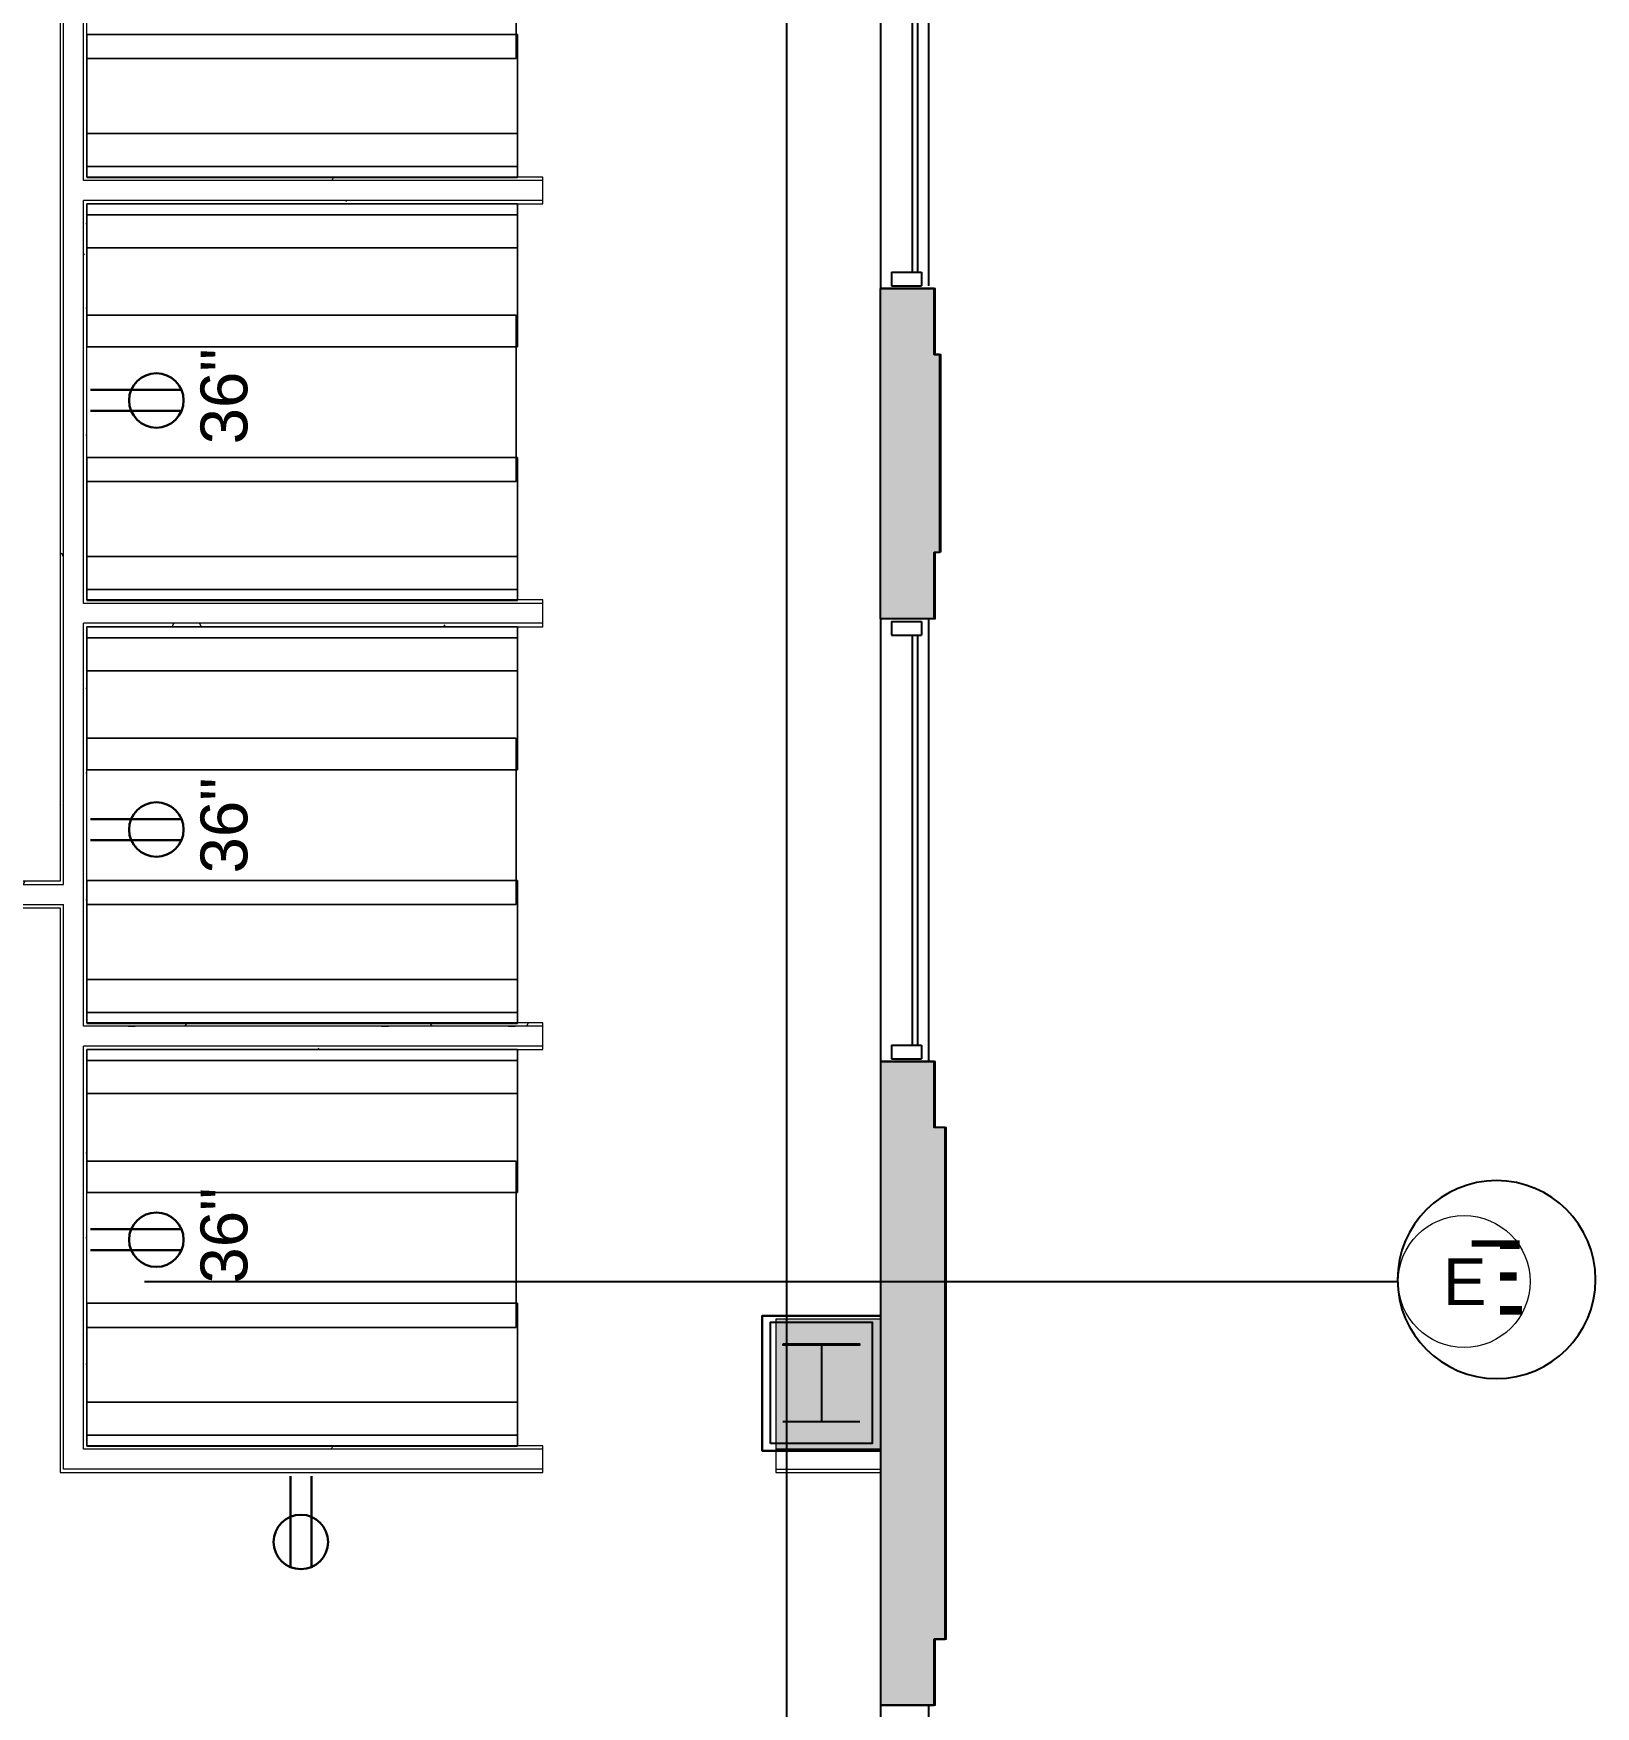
# Model space of a CAD drawing. Header units: inches. Extents: x 25273 to 28081, y 11840 to 13753.
# Drawn here: x 27738.3 to 28022.3, y 12294.9 to 12599 of the extents above; entities that cross this region are included whole.
import ezdxf
from ezdxf.xclip import XClip

# ---------------------------------------------------------------- set-up
doc = ezdxf.new("R2010")
doc.units = ezdxf.units.IN
doc.header["$MEASUREMENT"] = 0
doc.header["$XCLIPFRAME"] = 2
for name, pattern in [('L1$0$Plaza America BA02$0$CENTER2', [1.125, 0.75, -0.125, 0.125, -0.125]), ('L1$0$Plaza America BA02$0$DASHDOT', [1, 0.5, -0.25, 0, -0.25]), ('L1$0$SAG 02ATL Ste230PHII$0$CENTER2', [1.125, 0.75, -0.125, 0.125, -0.125]), ('X1$0$Grid Line 1_2_', [0.875, 0.5, -0.125, 0.125, -0.125])]:
    doc.linetypes.add(name, pattern=pattern)
for name, color, linetype in [('L1$0$A-Cols-Extr', 3, 'Continuous'), ('L1$0$A-Glaz', 92, 'Continuous'), ('L1$0$A-Wall-Extr', 7, 'Continuous'), ('L1$0$Plaza America BA02$0$14', 5, 'L1$0$Plaza America BA02$0$DASHDOT'), ('L1$0$Plaza America BA02$0$A-Column grid', 252, 'L1$0$Plaza America BA02$0$CENTER2'), ('L1$0$SAG 02ATL Ste230PHII$0$A-Column grid', 252, 'L1$0$SAG 02ATL Ste230PHII$0$CENTER2')]:
    doc.layers.add(name, color=color, linetype=linetype)
for name, color, linetype, lineweight in [('X1$0$A-ANNO-NOTE', 131, 'Continuous', 30), ('X1$0$A-WALL', 113, 'Continuous', 13), ('X1$0$A-WALL-PATT', 111, 'Continuous', 13), ('X1$0$I-FURN', 30, 'Continuous', 9), ('X1$0$I-WALL', 2, 'Continuous', 13), ('X1$0$Plaza America_Tower 1_2nd Floor -REVIT_dwg', 8, 'Continuous', 9), ('X1$0$S-COLS', 52, 'Continuous', 13), ('X1$0$S-GRID', 1, 'Continuous', 9), ('X1$0$S-GRID-IDEN', 1, 'Continuous', 9)]:
    doc.layers.add(name, color=color, linetype=linetype, lineweight=lineweight)
doc.styles.add('L1$0$Plaza America BA02$0$MONOTXT', font='MONOTXT', dxfattribs={"height": 0.2})
doc.styles.add('X1$0$Swis721 Lt BT', font='swissl.ttf', dxfattribs={"height": 8.514638})
pattern_1 = [(0, (0, 0), (30.72, 7.68), [1.267, -21.773, 1.267, -21.773, -122.88]), (0, (0, 0), (30.72, 7.68), [-46.08, 1.267, -44.813, 1.267, -21.773, -53.76]), (0, (0, 0), (30.72, 7.68), [-115.2, 1.267, -14.093, 1.267, -37.133]), (120, (11.52, 3.84), (-22.0110751, 22.7643004), [1.267, -21.773, 1.267, -21.773, -122.88]), (120, (11.52, 3.84), (-22.0110751, 22.7643004), [-46.08, 1.267, -44.813, 1.267, -21.773, -53.76]), (120, (11.52, 3.84), (-22.0110751, 22.7643004), [-115.2, 1.267, -14.093, 1.267, -37.133]), (240, (15.36, 19.2), (-8.7089249, -30.4443004), [1.267, -21.773, 1.267, -21.773, -122.88]), (240, (15.36, 19.2), (-8.7089249, -30.4443004), [-46.08, 1.267, -44.813, 1.267, -21.773, -53.76]), (240, (15.36, 19.2), (-8.7089249, -30.4443004), [-115.2, 1.267, -14.093, 1.267, -37.133])]

# ---------------------------------------------------------------- blocks, each defined once
blk = doc.blocks.new('L1')
at = {"layer": 'L1$0$A-Cols-Extr'}
for points in [[(27870.82, 12341.42), (27870.82, 12365.92), (27892.31, 12365.92), (27892.31, 12341.42)], [(27872.32, 12342.76), (27872.32, 12364.76), (27890.82, 12364.76), (27890.82, 12342.76)], [(27874.57, 12360.76), (27874.57, 12360.67), (27888.56, 12360.67), (27888.56, 12360.76)]]:
    blk.add_lwpolyline(points, close=True, dxfattribs=at)
for points in [[(27881.57, 12360.67), (27881.57, 12346.67)], [(27874.57, 12346.76), (27888.57, 12346.76)]]:
    blk.add_lwpolyline(points, dxfattribs=at)
at = {"layer": 'L1$0$A-Glaz'}
for p, q in [((27892.3, 12633.17), (27892.3, 12552.67)), ((27901.05, 12633.17), (27901.05, 12553.17)), ((27898.05, 12630.17), (27898.05, 12555.67)), ((27899.05, 12630.17), (27899.05, 12555.67)), ((27894.3, 12555.67), (27899.8, 12555.67)), ((27894.3, 12555.67), (27894.3, 12553.17)), ((27899.8, 12555.67), (27899.8, 12553.17)), ((27902.05, 12552.67), (27892.3, 12552.67)), ((27894.3, 12553.17), (27899.8, 12553.17)), ((27902.05, 12492.67), (27892.3, 12492.67)), ((27892.3, 12492.67), (27892.3, 12412.17)), ((27894.3, 12492.17), (27899.8, 12492.17)), ((27894.3, 12492.17), (27894.3, 12489.67)), ((27899.8, 12492.17), (27899.8, 12489.67)), ((27901.05, 12492.67), (27901.05, 12412.17)), ((27894.3, 12489.67), (27899.8, 12489.67)), ((27898.05, 12489.67), (27898.05, 12415.17)), ((27899.05, 12489.67), (27899.05, 12415.17)), ((27894.3, 12415.17), (27894.3, 12412.67)), ((27894.3, 12415.17), (27899.8, 12415.17)), ((27899.8, 12415.17), (27899.8, 12412.67)), ((27892.31, 12412.17), (27902.05, 12412.17)), ((27894.3, 12412.67), (27899.8, 12412.67)), ((27892.31, 12295.17), (27892.24, 12150.42)), ((27902.05, 12295.17), (27892.31, 12295.17)), ((27901.05, 12295.17), (27901.06, 12150.42))]:
    blk.add_line(p, q, dxfattribs=at)
at = {"layer": 'L1$0$A-Wall-Extr'}
for p, q in [((27892.3, 12492.67), (27892.3, 12552.67)), ((27902.05, 12540.67), (27902.05, 12552.67)), ((27903.05, 12540.67), (27902.05, 12540.67)), ((27903.05, 12540.67), (27903.05, 12504.67)), ((27903.05, 12504.67), (27902.05, 12504.67)), ((27902.05, 12492.67), (27902.05, 12504.67)), ((27892.31, 12412.17), (27892.31, 12295.17)), ((27902.05, 12412.17), (27902.05, 12400.17)), ((27902.05, 12400.17), (27902.05, 12400.17)), ((27904.05, 12400.17), (27902.05, 12400.17)), ((27904.05, 12400.17), (27904.05, 12307.17)), ((27904.05, 12307.17), (27902.05, 12307.17)), ((27902.05, 12295.17), (27902.05, 12307.17))]:
    blk.add_line(p, q, dxfattribs=at)
at = {"layer": 'L1$0$A-Wall-Extr', "linetype": 'Continuous', "flags": 128}
for points in [[(27902.05, 12552.67), (27902.05, 12540.67), (27903.05, 12540.67), (27903.05, 12504.67), (27902.05, 12504.67), (27902.05, 12492.67), (27892.31, 12492.67), (27892.3, 12552.67)], [(27902.05, 12412.17), (27892.3, 12412.17), (27892.31, 12365.92), (27870.82, 12365.92), (27870.82, 12341.42), (27892.31, 12341.42), (27892.31, 12295.17), (27902.05, 12295.17), (27902.05, 12307.17), (27904.05, 12307.17), (27904.05, 12400.17), (27902.05, 12400.17)]]:
    blk.add_lwpolyline(points, close=True, dxfattribs=at)
at = {"layer": 'L1$0$Plaza America BA02$0$14', "linetype": 'Continuous'}
blk.add_ellipse((28004.3, 12372.53), major_axis=(18, 0), ratio=0.99964, start_param=0, end_param=6.283175, dxfattribs=at)
at = {"layer": 'L1$0$Plaza America BA02$0$A-Column grid'}
for p, q in [((27875.23, 13666.96), (27875.23, 12053.77)), ((27758.54, 12372.17), (27986.4, 12372.17))]:
    blk.add_line(p, q, dxfattribs=at)
at = {"layer": 'L1$0$SAG 02ATL Ste230PHII$0$A-Column grid', "linetype": 'Continuous'}
for p, q in [((27875.23, 13666.96), (27875.23, 12053.77)), ((27758.54, 12372.17), (27986.4, 12372.17))]:
    blk.add_line(p, q, dxfattribs=at)
at = {"layer": 'L1$0$Plaza America BA02$0$14', "linetype": 'Continuous', "style": 'L1$0$Plaza America BA02$0$MONOTXT', "width": 1.000361}
blk.add_text('E', height=13.49, dxfattribs=at).set_placement((27998.25, 12366.15))
blk = doc.blocks.new('X1$0$30 x 60 table18 - 30 x 60 table-4827604-FIRST FLOOR POWER _ SIGNAL')
at = {"layer": 'X1$0$I-FURN'}
for p, q in [((3043.33, 795.88), (2965.31, 795.88)), ((2965.31, 795.88), (2965.31, 765.65)), ((2965.31, 765.65), (2965.31, 795.88)), ((2965.31, 795.88), (3043.33, 795.88)), ((3043.33, 795.88), (3043.33, 765.65)), ((2965.31, 765.65), (3043.33, 765.65)), ((3043.33, 765.65), (2965.31, 765.65))]:
    blk.add_line(p, q, dxfattribs=at)
blk = doc.blocks.new('X1$0$Booth Seat1 - Booth Seat-4827746-FIRST FLOOR POWER _ SIGNAL')
at = {"layer": 'X1$0$I-FURN'}
for p, q in [((2161.07, -1176.61), (2083.06, -1176.61)), ((2083.06, -1176.61), (2083.06, -1180.98)), ((2083.06, -1180.98), (2083.06, -1176.61)), ((2083.06, -1176.61), (2161.07, -1176.61)), ((2161.35, -1176.61), (2161.07, -1176.61)), ((2161.07, -1176.61), (2161.35, -1176.61)), ((2161.35, -1194.61), (2161.35, -1176.61)), ((2161.35, -1176.61), (2161.35, -1194.61)), ((2083.06, -1180.98), (2083.06, -1194.61)), ((2083.06, -1194.61), (2083.06, -1180.98)), ((2161.35, -1194.61), (2083.06, -1194.61)), ((2083.06, -1194.61), (2083.06, -1200.61)), ((2083.06, -1200.61), (2083.06, -1194.61)), ((2083.06, -1194.61), (2161.35, -1194.61)), ((2083.06, -1194.61), (2083.06, -1200.61)), ((2083.06, -1200.61), (2083.06, -1194.61)), ((2161.35, -1200.61), (2161.35, -1194.61)), ((2161.35, -1194.61), (2161.35, -1200.61)), ((2161.35, -1200.61), (2161.35, -1194.61)), ((2161.35, -1194.61), (2161.35, -1200.61)), ((2161.35, -1200.61), (2083.06, -1200.61)), ((2083.06, -1200.61), (2083.06, -1202.61)), ((2083.06, -1200.61), (2161.35, -1200.61)), ((2083.06, -1200.61), (2161.35, -1200.61)), ((2161.35, -1200.61), (2083.06, -1200.61)), ((2083.06, -1200.61), (2161.35, -1200.61)), ((2161.35, -1200.61), (2083.06, -1200.61)), ((2161.35, -1202.61), (2161.35, -1200.61)), ((2161.35, -1200.61), (2161.35, -1202.5)), ((2083.06, -1202.61), (2161.35, -1202.61))]:
    blk.add_line(p, q, dxfattribs=at)
blk = doc.blocks.new('X1$0$Booth Seat2 - Booth Seat-5035959-FIRST FLOOR POWER _ SIGNAL')
at = {"layer": 'X1$0$I-FURN'}
for p, q in [((2161.35, 25959.16), (2083.06, 25959.16)), ((2083.06, 25959.16), (2083.06, 25957.16)), ((2083.06, 25959.16), (2161.35, 25959.16)), ((2161.35, 25957.16), (2161.35, 25959.16)), ((2161.35, 25959.16), (2161.35, 25957.16)), ((2083.06, 25957.16), (2161.35, 25957.16)), ((2161.35, 25957.16), (2083.06, 25957.16)), ((2161.35, 25957.16), (2083.06, 25957.16)), ((2083.06, 25957.16), (2083.06, 25951.16)), ((2083.06, 25951.16), (2083.06, 25957.16)), ((2083.06, 25957.16), (2161.35, 25957.16)), ((2161.35, 25957.16), (2083.06, 25957.16)), ((2083.06, 25957.16), (2083.06, 25951.16)), ((2083.06, 25951.16), (2083.06, 25957.16)), ((2083.06, 25957.16), (2161.35, 25957.16)), ((2161.35, 25951.16), (2161.35, 25957.16)), ((2161.35, 25957.16), (2161.35, 25951.16)), ((2161.35, 25951.16), (2161.35, 25957.16)), ((2161.35, 25957.16), (2161.35, 25951.16)), ((2083.06, 25951.16), (2161.35, 25951.16)), ((2161.35, 25951.16), (2083.06, 25951.16)), ((2083.06, 25951.16), (2083.06, 25938.91)), ((2083.06, 25938.91), (2083.06, 25951.16)), ((2161.35, 25933.16), (2161.35, 25951.16)), ((2161.35, 25951.16), (2161.35, 25933.16)), ((2083.06, 25938.91), (2083.06, 25933.16)), ((2083.06, 25933.16), (2083.06, 25938.91)), ((2083.06, 25933.16), (2161.07, 25933.16)), ((2161.07, 25933.16), (2083.06, 25933.16)), ((2161.07, 25933.16), (2161.35, 25933.16)), ((2161.35, 25933.16), (2161.07, 25933.16))]:
    blk.add_line(p, q, dxfattribs=at)
blk = doc.blocks.new('X1$0$30 x 60 table19 - 30 x 60 table-5036085-FIRST FLOOR POWER _ SIGNAL')
at = {"layer": 'X1$0$I-FURN'}
for p, q in [((3043.33, 795.88), (2965.31, 795.88)), ((2965.31, 795.88), (2965.31, 765.65)), ((2965.31, 765.65), (2965.31, 795.88)), ((2965.31, 795.88), (3043.33, 795.88)), ((3043.33, 795.88), (3043.33, 765.65)), ((2965.31, 765.65), (3043.33, 765.65)), ((3043.33, 765.65), (2965.31, 765.65))]:
    blk.add_line(p, q, dxfattribs=at)
blk = doc.blocks.new('X1$0$Booth Seat3 - Booth Seat-5036111-FIRST FLOOR POWER _ SIGNAL')
at = {"layer": 'X1$0$I-FURN'}
for p, q in [((2161.07, -1099.73), (2083.06, -1099.73)), ((2083.06, -1099.73), (2083.06, -1104.1)), ((2083.06, -1104.1), (2083.06, -1099.73)), ((2083.06, -1099.73), (2161.07, -1099.73)), ((2161.35, -1099.73), (2161.07, -1099.73)), ((2161.07, -1099.73), (2161.35, -1099.73)), ((2161.35, -1117.73), (2161.35, -1099.73)), ((2161.35, -1099.73), (2161.35, -1117.73)), ((2083.06, -1104.1), (2083.06, -1117.73)), ((2083.06, -1117.73), (2083.06, -1104.1)), ((2161.35, -1117.73), (2083.06, -1117.73)), ((2083.06, -1117.73), (2083.06, -1123.73)), ((2083.06, -1123.73), (2083.06, -1117.73)), ((2083.06, -1117.73), (2161.35, -1117.73)), ((2083.06, -1117.73), (2083.06, -1123.73)), ((2083.06, -1123.73), (2083.06, -1117.73)), ((2161.35, -1123.73), (2161.35, -1117.73)), ((2161.35, -1117.73), (2161.35, -1123.73)), ((2161.35, -1123.73), (2161.35, -1117.73)), ((2161.35, -1117.73), (2161.35, -1123.73)), ((2161.35, -1123.73), (2083.06, -1123.73)), ((2083.06, -1123.73), (2083.06, -1125.73)), ((2083.06, -1123.73), (2161.35, -1123.73)), ((2083.06, -1123.73), (2161.35, -1123.73)), ((2161.35, -1123.73), (2083.06, -1123.73)), ((2083.06, -1123.73), (2161.35, -1123.73)), ((2161.35, -1123.73), (2083.06, -1123.73)), ((2161.35, -1125.73), (2161.35, -1123.73)), ((2161.35, -1123.73), (2161.35, -1125.63)), ((2083.06, -1125.73), (2161.35, -1125.73))]:
    blk.add_line(p, q, dxfattribs=at)
blk = doc.blocks.new('X1$0$Booth Seat4 - Booth Seat-5036138-FIRST FLOOR POWER _ SIGNAL')
at = {"layer": 'X1$0$I-FURN'}
for p, q in [((2161.35, 26036.04), (2083.06, 26036.04)), ((2083.06, 26036.04), (2083.06, 26034.04)), ((2083.06, 26036.04), (2161.35, 26036.04)), ((2083.06, 26034.04), (2161.35, 26034.04)), ((2161.35, 26034.04), (2083.06, 26034.04)), ((2161.35, 26034.04), (2083.06, 26034.04)), ((2083.06, 26034.04), (2083.06, 26028.04)), ((2083.06, 26028.04), (2083.06, 26034.04)), ((2083.06, 26034.04), (2161.35, 26034.04)), ((2161.35, 26034.04), (2083.06, 26034.04)), ((2083.06, 26034.04), (2083.06, 26028.04)), ((2083.06, 26028.04), (2083.06, 26034.04)), ((2083.06, 26034.04), (2161.35, 26034.04)), ((2161.35, 26034.04), (2161.35, 26036.04)), ((2161.35, 26036.04), (2161.35, 26034.04)), ((2161.35, 26028.04), (2161.35, 26034.04)), ((2161.35, 26034.04), (2161.35, 26028.04)), ((2161.35, 26028.04), (2161.35, 26034.04)), ((2161.35, 26034.04), (2161.35, 26028.04)), ((2083.06, 26028.04), (2161.35, 26028.04)), ((2161.35, 26028.04), (2083.06, 26028.04)), ((2083.06, 26028.04), (2083.06, 26015.79)), ((2083.06, 26015.79), (2083.06, 26028.04)), ((2161.35, 26010.04), (2161.35, 26028.04)), ((2161.35, 26028.04), (2161.35, 26010.04)), ((2083.06, 26015.79), (2083.06, 26010.04)), ((2083.06, 26010.04), (2083.06, 26015.79)), ((2083.06, 26010.04), (2161.07, 26010.04)), ((2161.07, 26010.04), (2083.06, 26010.04)), ((2161.07, 26010.04), (2161.35, 26010.04)), ((2161.35, 26010.04), (2161.07, 26010.04))]:
    blk.add_line(p, q, dxfattribs=at)
blk = doc.blocks.new('X1$0$30 x 60 table20 - 30 x 60 table-5036176-FIRST FLOOR POWER _ SIGNAL')
at = {"layer": 'X1$0$I-FURN'}
for p, q in [((3043.33, 795.88), (2965.31, 795.88)), ((2965.31, 795.88), (2965.31, 765.65)), ((2965.31, 765.65), (2965.31, 795.88)), ((2965.31, 795.88), (3043.33, 795.88)), ((3043.33, 795.88), (3043.33, 765.65)), ((2965.31, 765.65), (3043.33, 765.65)), ((3043.33, 765.65), (2965.31, 765.65))]:
    blk.add_line(p, q, dxfattribs=at)
blk = doc.blocks.new('X1$0$Booth Seat5 - Booth Seat-5036202-FIRST FLOOR POWER _ SIGNAL')
at = {"layer": 'X1$0$I-FURN'}
for p, q in [((2161.07, -1022.86), (2083.06, -1022.86)), ((2083.06, -1022.86), (2083.06, -1027.23)), ((2083.06, -1027.23), (2083.06, -1022.86)), ((2083.06, -1022.86), (2161.07, -1022.86)), ((2161.35, -1022.86), (2161.07, -1022.86)), ((2161.07, -1022.86), (2161.35, -1022.86)), ((2161.35, -1040.86), (2161.35, -1022.86)), ((2161.35, -1022.86), (2161.35, -1040.86)), ((2083.06, -1027.23), (2083.06, -1040.86)), ((2083.06, -1040.86), (2083.06, -1027.23)), ((2161.35, -1040.86), (2083.06, -1040.86)), ((2083.06, -1040.86), (2083.06, -1046.86)), ((2083.06, -1046.86), (2083.06, -1040.86)), ((2083.06, -1040.86), (2161.35, -1040.86)), ((2083.06, -1040.86), (2083.06, -1046.86)), ((2083.06, -1046.86), (2083.06, -1040.86)), ((2161.35, -1046.86), (2161.35, -1040.86)), ((2161.35, -1040.86), (2161.35, -1046.86)), ((2161.35, -1046.86), (2161.35, -1040.86)), ((2161.35, -1040.86), (2161.35, -1046.86)), ((2161.35, -1046.86), (2083.06, -1046.86)), ((2083.06, -1046.86), (2083.06, -1048.86)), ((2083.06, -1046.86), (2161.35, -1046.86)), ((2083.06, -1046.86), (2161.35, -1046.86)), ((2161.35, -1046.86), (2083.06, -1046.86)), ((2083.06, -1046.86), (2161.35, -1046.86)), ((2161.35, -1046.86), (2083.06, -1046.86)), ((2083.06, -1048.86), (2161.35, -1048.86)), ((2161.35, -1048.86), (2161.35, -1046.86)), ((2161.35, -1046.86), (2161.35, -1048.75))]:
    blk.add_line(p, q, dxfattribs=at)
blk = doc.blocks.new('X1$0$Booth Seat6 - Booth Seat-5036229-FIRST FLOOR POWER _ SIGNAL')
at = {"layer": 'X1$0$I-FURN'}
for p, q in [((2161.35, 26112.91), (2083.06, 26112.91)), ((2083.06, 26112.91), (2083.06, 26110.91)), ((2083.06, 26112.91), (2161.35, 26112.91)), ((2161.35, 26110.91), (2161.35, 26112.91)), ((2161.35, 26112.91), (2161.35, 26110.91)), ((2083.06, 26110.91), (2161.35, 26110.91)), ((2161.35, 26110.91), (2083.06, 26110.91)), ((2161.35, 26110.91), (2083.06, 26110.91)), ((2083.06, 26110.91), (2083.06, 26104.91)), ((2083.06, 26104.91), (2083.06, 26110.91)), ((2083.06, 26110.91), (2161.35, 26110.91)), ((2161.35, 26110.91), (2083.06, 26110.91)), ((2083.06, 26110.91), (2083.06, 26104.91)), ((2083.06, 26104.91), (2083.06, 26110.91)), ((2083.06, 26110.91), (2161.35, 26110.91)), ((2161.35, 26104.91), (2161.35, 26110.91)), ((2161.35, 26110.91), (2161.35, 26104.91)), ((2161.35, 26104.91), (2161.35, 26110.91)), ((2161.35, 26110.91), (2161.35, 26104.91)), ((2083.06, 26104.91), (2161.35, 26104.91)), ((2161.35, 26104.91), (2083.06, 26104.91)), ((2083.06, 26104.91), (2083.06, 26092.66)), ((2083.06, 26092.66), (2083.06, 26104.91)), ((2161.35, 26086.91), (2161.35, 26104.91)), ((2161.35, 26104.91), (2161.35, 26086.91)), ((2083.06, 26092.66), (2083.06, 26086.91)), ((2083.06, 26086.91), (2083.06, 26092.66)), ((2083.06, 26086.91), (2161.07, 26086.91)), ((2161.07, 26086.91), (2083.06, 26086.91)), ((2161.07, 26086.91), (2161.35, 26086.91)), ((2161.35, 26086.91), (2161.07, 26086.91))]:
    blk.add_line(p, q, dxfattribs=at)
blk = doc.blocks.new('X1$0$30 x 60 table21 - 30 x 60 table-5036344-FIRST FLOOR POWER _ SIGNAL')
at = {"layer": 'X1$0$I-FURN'}
for p, q in [((3043.33, 795.88), (2965.31, 795.88)), ((2965.31, 795.88), (2965.31, 765.65)), ((2965.31, 765.65), (2965.31, 795.88)), ((2965.31, 795.88), (3043.33, 795.88)), ((3043.33, 795.88), (3043.33, 765.65)), ((2965.31, 765.65), (3043.33, 765.65)), ((3043.33, 765.65), (2965.31, 765.65))]:
    blk.add_line(p, q, dxfattribs=at)
blk = doc.blocks.new('X1$0$Booth Seat7 - Booth Seat-5036370-FIRST FLOOR POWER _ SIGNAL')
at = {"layer": 'X1$0$I-FURN'}
for p, q in [((2161.07, -945.98), (2083.06, -945.98)), ((2083.06, -945.98), (2083.06, -950.35)), ((2083.06, -950.35), (2083.06, -945.98)), ((2083.06, -945.98), (2161.07, -945.98)), ((2161.35, -945.98), (2161.07, -945.98)), ((2161.07, -945.98), (2161.35, -945.98)), ((2161.35, -963.98), (2161.35, -945.98)), ((2161.35, -945.98), (2161.35, -963.98)), ((2083.06, -950.35), (2083.06, -963.98)), ((2083.06, -963.98), (2083.06, -950.35)), ((2161.35, -963.98), (2083.06, -963.98)), ((2083.06, -963.98), (2083.06, -969.98)), ((2083.06, -969.98), (2083.06, -963.98)), ((2083.06, -963.98), (2161.35, -963.98)), ((2083.06, -963.98), (2083.06, -969.98)), ((2083.06, -969.98), (2083.06, -963.98)), ((2161.35, -969.98), (2161.35, -963.98)), ((2161.35, -963.98), (2161.35, -969.98)), ((2161.35, -969.98), (2161.35, -963.98)), ((2161.35, -963.98), (2161.35, -969.98)), ((2161.35, -969.98), (2083.06, -969.98)), ((2083.06, -969.98), (2083.06, -971.98)), ((2083.06, -969.98), (2161.35, -969.98)), ((2083.06, -969.98), (2161.35, -969.98)), ((2161.35, -969.98), (2083.06, -969.98)), ((2083.06, -969.98), (2161.35, -969.98)), ((2161.35, -969.98), (2083.06, -969.98)), ((2161.35, -971.98), (2161.35, -969.98)), ((2161.35, -969.98), (2161.35, -971.88)), ((2083.06, -971.98), (2161.35, -971.98))]:
    blk.add_line(p, q, dxfattribs=at)
blk = doc.blocks.new('X1$0$Grid - Grid Head - Circle-50561-FIRST FLOOR POWER _ SIGNAL')
at = {"layer": 'X1$0$S-GRID-IDEN'}
blk.add_circle((0, 0), 0.125, dxfattribs=at)
blk = doc.blocks.new('X1')
at = {"layer": 'X1$0$A-WALL-PATT', "lineweight": 9}
h = blk.add_hatch(dxfattribs=at)
h.set_pattern_fill('FP1_1', color=256, style=0, pattern_type=2)
h.set_pattern_definition(pattern_1)
h.paths.add_polyline_path([(27743.19, 12337.45), (27743.82, 12337.45), (27743.82, 12440.7), (27743.19, 12440.7), (27743.19, 12338.08)], flags=0)
h.paths.add_polyline_path([(27743.22, 12444.33), (27743.82, 12444.33), (27743.82, 12644.95), (27743.19, 12644.95), (27743.19, 12444.33)], flags=0)
h = blk.add_hatch(dxfattribs=at)
h.set_pattern_fill('FP1_1', color=256, style=0, pattern_type=2)
h.set_pattern_definition(pattern_1)
h.paths.add_polyline_path([(27748.07, 12341.7), (27748.04, 12414.95), (27747.44, 12414.95), (27747.44, 12341.7)], flags=0)
h.paths.add_polyline_path([(27747.44, 12418.58), (27748.07, 12418.58), (27748.07, 12491.83), (27747.44, 12491.83), (27747.44, 12418.61)], flags=0)
h.paths.add_polyline_path([(27747.72, 12495.45), (27748.07, 12495.45), (27748.07, 12568.7), (27747.44, 12568.7), (27747.44, 12495.45)], flags=0)
h.paths.add_polyline_path([(27747.44, 12572.33), (27748.07, 12572.33), (27748.07, 12644.95), (27747.44, 12644.95), (27747.44, 12572.36)], flags=0)
h = blk.add_hatch(dxfattribs=at)
h.set_pattern_fill('FP1_1', color=256, style=0, pattern_type=2)
h.set_pattern_definition(pattern_1)
h.paths.add_polyline_path([(27748.07, 12572.33), (27830.91, 12572.33), (27830.91, 12572.95), (27826.36, 12572.95), (27826.36, 12572.85), (27748.07, 12572.85)], flags=0)
h = blk.add_hatch(dxfattribs=at)
h.set_pattern_fill('FP1_1', color=256, style=0, pattern_type=2)
h.set_pattern_definition(pattern_1)
h.paths.add_polyline_path([(27826.36, 12568.08), (27830.91, 12568.08), (27830.91, 12568.7), (27748.07, 12568.7), (27748.07, 12568.08), (27826.09, 12568.08)], flags=0)
for points in [[(27892.32, 12540.67), (27902.32, 12540.67), (27902.32, 12552.67), (27892.32, 12552.67), (27892.32, 12547.83)], [(27892.32, 12504.83), (27903.32, 12504.83), (27903.32, 12540.67), (27892.32, 12540.67), (27892.32, 12517.6)], [(27892.32, 12492.67), (27902.32, 12492.67), (27902.32, 12504.83), (27892.32, 12504.83), (27892.32, 12495.45)], [(27902.31, 12400.17), (27902.31, 12412.17), (27892.31, 12412.17), (27892.31, 12400.17)], [(27902.31, 12307.17), (27904.31, 12307.17), (27904.31, 12400.17), (27892.31, 12400.17), (27892.31, 12307.17)], [(27902.31, 12295.17), (27902.31, 12307.17), (27892.31, 12307.17), (27892.31, 12295.17)]]:
    blk.add_hatch(color=7, dxfattribs=at).paths.add_polyline_path(points, flags=0)
h = blk.add_hatch(dxfattribs=at)
h.set_pattern_fill('FP1_1', color=256, style=0, pattern_type=2)
h.set_pattern_definition(pattern_1)
h.paths.add_polyline_path([(27748.07, 12495.45), (27830.91, 12495.45), (27830.91, 12496.08), (27826.36, 12496.08), (27826.36, 12495.98), (27748.07, 12495.98)], flags=0)
h = blk.add_hatch(dxfattribs=at)
h.set_pattern_fill('FP1_1', color=256, style=0, pattern_type=2)
h.set_pattern_definition(pattern_1)
h.paths.add_polyline_path([(27817.47, 12491.2), (27830.91, 12491.2), (27830.91, 12491.83), (27748.07, 12491.83), (27748.07, 12491.2)], flags=0)
h = blk.add_hatch(dxfattribs=at)
h.set_pattern_fill('FP1_1', color=256, style=0, pattern_type=2)
h.set_pattern_definition(pattern_1)
h.paths.add_polyline_path([(27650.35, 12444.33), (27654.91, 12444.33), (27654.91, 12444.95), (27650.35, 12444.95)], flags=0)
h.paths.add_polyline_path([(27743.19, 12444.33), (27743.19, 12444.95), (27694.91, 12444.95), (27694.91, 12444.33), (27729.72, 12444.33)], flags=0)
h.paths.add_polyline_path([(27613.35, 12444.33), (27646.72, 12444.33), (27646.72, 12444.95), (27613.35, 12444.95)], flags=0)
h = blk.add_hatch(dxfattribs=at)
h.set_pattern_fill('FP1_1', color=256, style=0, pattern_type=2)
h.set_pattern_definition(pattern_1)
h.paths.add_polyline_path([(27743.19, 12440.08), (27743.19, 12440.7), (27694.91, 12440.7), (27694.91, 12440.08), (27729.72, 12440.08)], flags=0)
h.paths.add_polyline_path([(27620.04, 12440.08), (27654.91, 12440.08), (27654.91, 12440.7), (27613.35, 12440.7), (27613.35, 12440.08)], flags=0)
h = blk.add_hatch(dxfattribs=at)
h.set_pattern_fill('FP1_1', color=256, style=0, pattern_type=2)
h.set_pattern_definition(pattern_1)
h.paths.add_polyline_path([(27748.07, 12418.58), (27830.91, 12418.58), (27830.91, 12419.2), (27826.36, 12419.2), (27826.36, 12419.1), (27748.07, 12419.1)], flags=0)
h = blk.add_hatch(dxfattribs=at)
h.set_pattern_fill('FP1_1', color=256, style=0, pattern_type=2)
h.set_pattern_definition(pattern_1)
h.paths.add_polyline_path([(27826.09, 12414.33), (27830.91, 12414.33), (27830.91, 12414.95), (27748.07, 12414.95), (27748.07, 12414.33), (27817.47, 12414.33)], flags=0)
h = blk.add_hatch(dxfattribs=at)
h.set_pattern_fill('FP1_1', color=256, style=0, pattern_type=2)
h.set_pattern_definition(pattern_1)
h.paths.add_polyline_path([(27748.07, 12341.7), (27830.91, 12341.7), (27830.91, 12342.33), (27826.36, 12342.33), (27826.36, 12342.23), (27748.07, 12342.23)], flags=0)
at = {"layer": 'X1$0$S-COLS', "lineweight": 5}
blk.add_hatch(color=250, dxfattribs=at).paths.add_polyline_path([(27873.3, 12341.35), (27892.3, 12341.35), (27892.3, 12365.35), (27873.3, 12365.35), (27873.3, 12341.7)], flags=0)
at = {"layer": 'X1$0$A-ANNO-NOTE'}
for p, q in [((27748.72, 12534.25), (27765.25, 12534.25)), ((27748.72, 12530.42), (27765.25, 12530.42)), ((27748.72, 12456.25), (27765.25, 12456.25)), ((27748.72, 12452.42), (27765.25, 12452.42)), ((27748.72, 12381.7), (27765.25, 12381.7)), ((27748.72, 12377.86), (27765.25, 12377.86)), ((27785.04, 12336.8), (27785.04, 12320.27)), ((27788.87, 12336.8), (27788.87, 12320.27))]:
    blk.add_line(p, q, dxfattribs=at)
for centre in [(27760.68, 12532.34), (27760.68, 12454.34), (27760.68, 12379.78), (27786.95, 12324.84)]:
    blk.add_circle(centre, 4.95, dxfattribs=at)
at = {"layer": 'X1$0$A-WALL'}
for p, q in [((27743.82, 12444.33), (27743.82, 12645.58)), ((27747.44, 12572.33), (27747.44, 12645.58)), ((27830.91, 12572.33), (27747.44, 12572.33)), ((27747.44, 12495.45), (27747.44, 12568.7)), ((27830.91, 12568.7), (27747.44, 12568.7)), ((27830.91, 12495.45), (27747.44, 12495.45)), ((27747.44, 12418.58), (27747.44, 12491.83)), ((27830.91, 12491.83), (27747.44, 12491.83)), ((27694.91, 12444.33), (27743.82, 12444.33)), ((27694.91, 12440.7), (27743.82, 12440.7)), ((27743.82, 12338.08), (27743.82, 12440.7)), ((27830.91, 12418.58), (27747.44, 12418.58)), ((27747.44, 12341.7), (27747.44, 12414.95)), ((27830.91, 12414.95), (27747.44, 12414.95)), ((27830.91, 12341.7), (27747.44, 12341.7)), ((27892.31, 12337.45), (27892.31, 12341.7)), ((27830.91, 12338.08), (27743.82, 12338.08)), ((27873.3, 12338.08), (27892.31, 12338.08))]:
    blk.add_line(p, q, dxfattribs=at)
at = {"layer": 'X1$0$A-WALL', "color": 8, "lineweight": 20}
for p, q in [((27892.32, 12552.67), (27892.32, 12492.67)), ((27902.32, 12552.67), (27892.32, 12552.67)), ((27902.32, 12540.67), (27902.32, 12552.67)), ((27903.32, 12540.67), (27902.32, 12540.67)), ((27903.32, 12504.83), (27903.32, 12540.67)), ((27902.32, 12504.83), (27903.32, 12504.83)), ((27902.32, 12492.67), (27902.32, 12504.83)), ((27892.32, 12492.67), (27902.32, 12492.67)), ((27902.31, 12412.17), (27892.31, 12412.17)), ((27892.31, 12412.17), (27892.31, 12341.7)), ((27902.31, 12400.17), (27902.31, 12412.17)), ((27904.31, 12400.17), (27902.31, 12400.17)), ((27904.31, 12307.17), (27904.31, 12400.17)), ((27892.31, 12337.45), (27892.31, 12295.17)), ((27902.31, 12295.17), (27902.31, 12307.17)), ((27902.31, 12307.17), (27904.31, 12307.17)), ((27892.31, 12295.17), (27902.31, 12295.17))]:
    blk.add_line(p, q, dxfattribs=at)
at = {"layer": 'X1$0$I-WALL'}
for p, q in [((27743.19, 12644.95), (27743.19, 12444.95)), ((27748.07, 12572.95), (27748.07, 12644.95)), ((27830.91, 12572.95), (27748.07, 12572.95)), ((27830.91, 12568.08), (27830.91, 12572.95)), ((27748.07, 12496.08), (27748.07, 12568.08)), ((27748.07, 12568.08), (27830.91, 12568.08)), ((27830.91, 12496.08), (27748.07, 12496.08)), ((27830.91, 12491.2), (27830.91, 12496.08)), ((27748.07, 12419.2), (27748.07, 12491.2)), ((27748.07, 12491.2), (27830.91, 12491.2)), ((27743.19, 12444.95), (27694.91, 12444.95)), ((27694.91, 12440.08), (27743.19, 12440.08)), ((27743.19, 12440.08), (27743.19, 12337.45)), ((27830.91, 12419.2), (27748.07, 12419.2)), ((27830.91, 12414.33), (27830.91, 12419.2)), ((27748.07, 12342.33), (27748.07, 12414.33)), ((27748.07, 12414.33), (27830.91, 12414.33)), ((27830.91, 12342.33), (27748.07, 12342.33)), ((27830.91, 12337.45), (27830.91, 12342.33)), ((27892.31, 12341.7), (27873.3, 12341.7)), ((27873.3, 12341.7), (27873.3, 12337.45)), ((27743.19, 12337.45), (27830.91, 12337.45)), ((27873.3, 12337.45), (27892.31, 12337.45))]:
    blk.add_line(p, q, dxfattribs=at)
at = {"layer": 'X1$0$S-COLS', "color": 8, "lineweight": 20}
for p, q in [((27892.3, 12365.35), (27873.3, 12365.35)), ((27873.3, 12365.35), (27873.3, 12341.35)), ((27892.3, 12341.35), (27892.3, 12365.35)), ((27873.3, 12341.35), (27892.3, 12341.35))]:
    blk.add_line(p, q, dxfattribs=at)
at = {"layer": 'X1$0$S-GRID', "linetype": 'X1$0$Grid Line 1_2_'}
blk.add_line((27986.4, 12372.17), (27890.4, 12372.17), dxfattribs=at)
at = {"layer": 'X1$0$I-FURN', "rotation": 180}
for name, p in [('X1$0$30 x 60 table21 - 30 x 60 table-5036344-FIRST FLOOR POWER _ SIGNAL', (30791.39, 13390.35)), ('X1$0$30 x 60 table20 - 30 x 60 table-5036176-FIRST FLOOR POWER _ SIGNAL', (30791.39, 13313.48)), ('X1$0$30 x 60 table19 - 30 x 60 table-5036085-FIRST FLOOR POWER _ SIGNAL', (30791.39, 13236.6)), ('X1$0$30 x 60 table18 - 30 x 60 table-4827604-FIRST FLOOR POWER _ SIGNAL', (30791.39, 13159.73))]:
    blk.add_blockref(name, p, dxfattribs=at)
at = {"layer": 'X1$0$I-FURN'}
for name, p in [('X1$0$Booth Seat7 - Booth Seat-5036370-FIRST FLOOR POWER _ SIGNAL', (25665.01, 13544.83)), ('X1$0$Booth Seat6 - Booth Seat-5036229-FIRST FLOOR POWER _ SIGNAL', (25665.01, -13544.83)), ('X1$0$Booth Seat5 - Booth Seat-5036202-FIRST FLOOR POWER _ SIGNAL', (25665.01, 13544.83)), ('X1$0$Booth Seat4 - Booth Seat-5036138-FIRST FLOOR POWER _ SIGNAL', (25665.01, -13544.83)), ('X1$0$Booth Seat3 - Booth Seat-5036111-FIRST FLOOR POWER _ SIGNAL', (25665.01, 13544.83)), ('X1$0$Booth Seat2 - Booth Seat-5035959-FIRST FLOOR POWER _ SIGNAL', (25665.01, -13544.83)), ('X1$0$Booth Seat1 - Booth Seat-4827746-FIRST FLOOR POWER _ SIGNAL', (25665.01, 13544.83))]:
    blk.add_blockref(name, p, dxfattribs=at)
at = {"layer": 'X1$0$Plaza America_Tower 1_2nd Floor -REVIT_dwg'}
ref = blk.add_blockref('L1', (0, 0), dxfattribs=at)
XClip(ref).set_block_clipping_path([(25272.8646056985, 11839.529198946), (28080.6732038753, 13753.216736761)])
at = {"layer": 'X1$0$S-GRID-IDEN', "xscale": 95.99999999999994, "yscale": 95.99999999999994, "zscale": 95.99999999999994, "rotation": 90}
blk.add_blockref('X1$0$Grid - Grid Head - Circle-50561-FIRST FLOOR POWER _ SIGNAL', (27998.4, 12372.17), dxfattribs=at)
at = {"layer": 'X1$0$A-ANNO-NOTE', "lineweight": 9, "char_height": 8.515, "width": 18.9, "attachment_point": 2, "rotation": 90, "line_spacing_factor": 1.00667, "style": 'X1$0$Swis721 Lt BT'}
for insert in [(27768.71, 12533.07), (27768.71, 12455.07), (27768.71, 12380.52)]:
    blk.add_mtext('36"', dxfattribs=dict(at, insert=insert))
at = {"layer": 'X1$0$S-GRID-IDEN', "insert": (27998.5, 12376.39), "char_height": 8.51, "width": 8.64, "attachment_point": 2, "line_spacing_factor": 1.00667, "style": 'X1$0$Swis721 Lt BT', "bg_fill": 3, "box_fill_scale": 1.25, "bg_fill_color": 0, "bg_fill_transparency": 0}
blk.add_mtext('E', dxfattribs=at)

msp = doc.modelspace()

# ---------------------------------------------------------------- block references
at = {"lineweight": 5}
msp.add_blockref('X1', (0, 0), dxfattribs=at)

doc.saveas('drawing.dxf')
